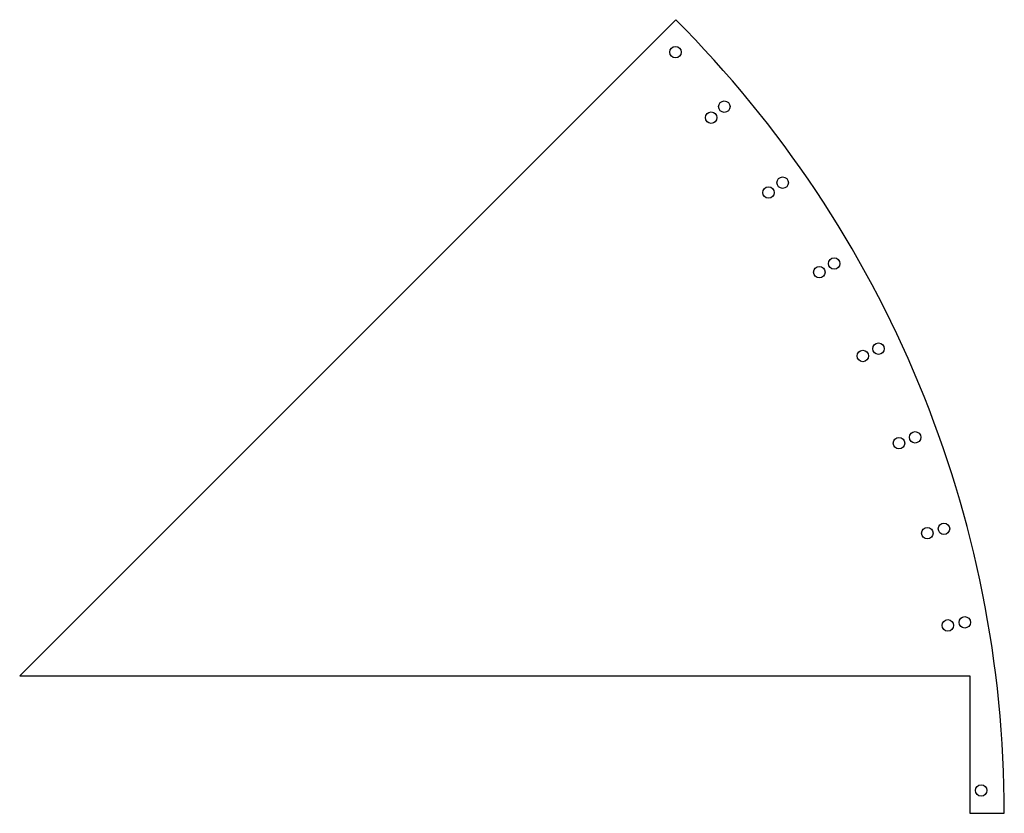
# Model space of a CAD drawing. Header units: inches. Extents: x 1.5 to 12.2, y 0 to 8.7.
import ezdxf

# ---------------------------------------------------------------- set-up
doc = ezdxf.new("R2010")
doc.units = ezdxf.units.IN
doc.header["$MEASUREMENT"] = 0

msp = doc.modelspace()

# ---------------------------------------------------------------- linework, layer by layer
msp.add_lwpolyline([(12.25, 0, 0.198912), (8.662, 8.662), (1.5, 1.5), (11.875, 1.5), (11.875, 0)], format="xyb", close=True)
for centre in [(8.66, 8.307), (9.193, 7.713), (9.049, 7.593), (9.83, 6.883), (9.676, 6.775), (10.392, 6), (10.23, 5.906), (10.706, 4.992), (10.876, 5.071), (11.1, 4.04), (11.276, 4.104), (11.41, 3.057), (11.591, 3.106), (11.633, 2.051), (11.818, 2.084), (11.997, 0.25)]:
    msp.add_circle(centre, 0.0625)

doc.saveas('drawing.dxf')
